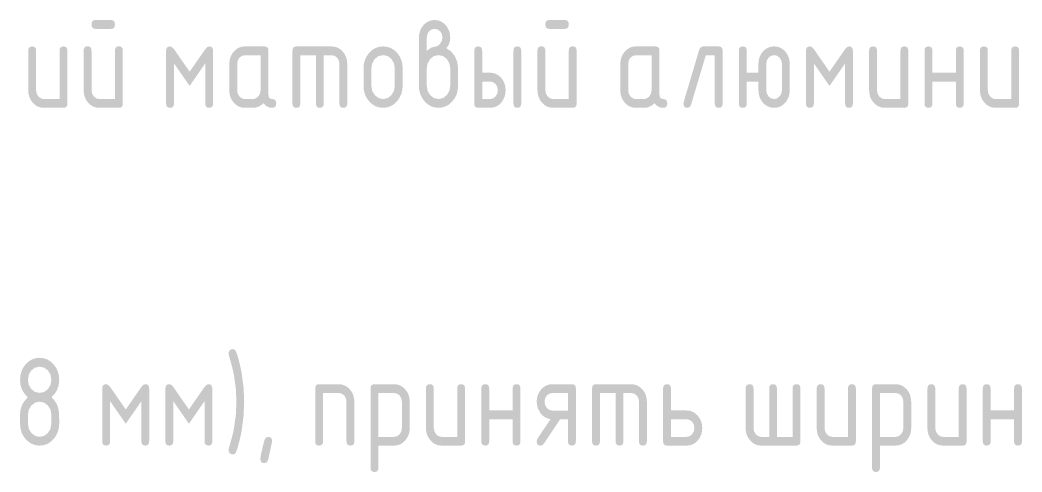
# Model space of a CAD drawing. Header units: millimetres. Extents: x 0 to 1189, y 0 to 841.
# Drawn here: x 1088.63 to 1123.16, y 104.36 to 119.95 of the extents above; entities that cross this region are included whole.
import ezdxf

# ---------------------------------------------------------------- set-up
doc = ezdxf.new("R2010")
doc.units = ezdxf.units.MM

msp = doc.modelspace()

# ---------------------------------------------------------------- hatches: boundary and pattern name
h = msp.add_hatch(color=7)
h.paths.add_polyline_path([(1092.175043, 118.887966), (1092.175043, 117.067853), (1092.16656, 117.001665), (1092.141075, 116.955474), (1092.098536, 116.928405), (1092.038893, 116.919577), (1091.364757, 116.919577), (1091.255788, 116.930041), (1091.155708, 116.961951), (1091.06493, 117.016082), (1090.983867, 117.093209), (1090.914414, 117.186847), (1090.864805, 117.289993), (1090.835039, 117.402648), (1090.825117, 117.524811), (1090.825117, 118.887966), (1090.833601, 118.954844), (1090.859086, 119.00255), (1090.901624, 119.031136), (1090.961267, 119.040653), (1091.020592, 119.031136), (1091.062966, 119.00255), (1091.088391, 118.954844), (1091.096866, 118.887966), (1091.096866, 117.524811), (1091.11671, 117.409676), (1091.176241, 117.313144), (1091.263264, 117.242795), (1091.364757, 117.219989), (1091.903845, 117.219989), (1091.903845, 118.887966), (1091.912312, 118.954844), (1091.937676, 119.00255), (1091.979887, 119.031136), (1092.038893, 119.040653), (1092.098536, 119.031136), (1092.141075, 119.00255), (1092.16656, 118.954844)])
h.paths.add_polyline_path([(1091.767695, 119.641478), (1091.228607, 119.641478), (1091.171513, 119.650995), (1091.130284, 119.67958), (1091.105281, 119.727286), (1091.096866, 119.794164), (1091.105281, 119.860723), (1091.130284, 119.908266), (1091.171513, 119.936791), (1091.228607, 119.9463), (1091.767695, 119.9463), (1091.827338, 119.936791), (1091.869877, 119.908266), (1091.895362, 119.860723), (1091.903845, 119.794164), (1091.895362, 119.727286), (1091.869877, 119.67958), (1091.827338, 119.650995)])
h = msp.add_hatch(color=7)
h.paths.add_polyline_path([(1102.649585, 118.887966), (1102.813158, 118.998692), (1102.962675, 119.036243), (1103.043979, 119.063735), (1103.117015, 119.142077), (1103.171241, 119.241571), (1103.188673, 119.341065), (1103.16883, 119.458612), (1103.109298, 119.557142), (1103.021862, 119.621427), (1102.917475, 119.641478), (1102.812607, 119.619773), (1102.725101, 119.557142), (1102.668946, 119.458612), (1102.649585, 119.341065)])
h.paths.add_polyline_path([(1103.320414, 118.976712), (1103.487708, 118.862679), (1103.618621, 118.697797), (1103.700063, 118.498119), (1103.727762, 118.282732), (1103.727762, 117.673088), (1103.715032, 117.522511), (1103.677188, 117.382528), (1103.614746, 117.254431), (1103.528222, 117.139511), (1103.425765, 117.042825), (1103.311732, 116.974147), (1103.187158, 116.933167), (1103.053074, 116.919577), (1102.917234, 116.933167), (1102.79235, 116.974147), (1102.678214, 117.042825), (1102.57462, 117.139511), (1102.488062, 117.256292), (1102.426618, 117.384182), (1102.38998, 117.523131), (1102.377836, 117.673088), (1102.377836, 119.341065), (1102.387758, 119.463228), (1102.417523, 119.575883), (1102.467133, 119.679029), (1102.536586, 119.772667), (1102.619277, 119.848166), (1102.709874, 119.902478), (1102.80905, 119.935293), (1102.917475, 119.9463), (1103.026185, 119.935232), (1103.126524, 119.901996), (1103.218387, 119.846538), (1103.301672, 119.768808), (1103.368895, 119.677401), (1103.417359, 119.575401), (1103.446702, 119.463168), (1103.456564, 119.341065), (1103.44808, 119.232278), (1103.422595, 119.135117), (1103.380057, 119.049843)])
h.paths.add_polyline_path([(1103.456564, 117.677498), (1103.456564, 118.282732), (1103.427694, 118.456296), (1103.339706, 118.604642), (1103.208999, 118.703516), (1103.053074, 118.735831), (1102.897149, 118.703516), (1102.766442, 118.604642), (1102.678248, 118.456296), (1102.649585, 118.282732), (1102.649585, 117.677498), (1102.678248, 117.500626), (1102.766442, 117.355588), (1102.897149, 117.254509), (1103.053074, 117.219989), (1103.208999, 117.254509), (1103.339706, 117.355588), (1103.427694, 117.502073)])
h = msp.add_hatch(color=7)
h.paths.add_polyline_path([(1107.813415, 118.887966), (1107.813415, 117.067853), (1107.804931, 117.001665), (1107.779446, 116.955474), (1107.736908, 116.928405), (1107.677265, 116.919577), (1107.003128, 116.919577), (1106.89416, 116.930041), (1106.79408, 116.961951), (1106.703302, 117.016082), (1106.622239, 117.093209), (1106.552786, 117.186847), (1106.503176, 117.289993), (1106.473411, 117.402648), (1106.463489, 117.524811), (1106.463489, 118.887966), (1106.471972, 118.954844), (1106.497457, 119.00255), (1106.539996, 119.031136), (1106.599639, 119.040653), (1106.658963, 119.031136), (1106.701338, 119.00255), (1106.726763, 118.954844), (1106.735238, 118.887966), (1106.735238, 117.524811), (1106.755082, 117.409676), (1106.814613, 117.313144), (1106.901636, 117.242795), (1107.003128, 117.219989), (1107.542217, 117.219989), (1107.542217, 118.887966), (1107.550683, 118.954844), (1107.576048, 119.00255), (1107.618259, 119.031136), (1107.677265, 119.040653), (1107.736908, 119.031136), (1107.779446, 119.00255), (1107.804931, 118.954844)])
h.paths.add_polyline_path([(1107.406067, 119.641478), (1106.866978, 119.641478), (1106.809884, 119.650995), (1106.768655, 119.67958), (1106.743652, 119.727286), (1106.735238, 119.794164), (1106.743652, 119.860723), (1106.768655, 119.908266), (1106.809884, 119.936791), (1106.866978, 119.9463), (1107.406067, 119.9463), (1107.46571, 119.936791), (1107.508248, 119.908266), (1107.533733, 119.860723), (1107.542217, 119.794164), (1107.533733, 119.727286), (1107.508248, 119.67958), (1107.46571, 119.650995)])
h = msp.add_hatch(color=7)
h.dxf.hatch_style = 2
h.paths.add_polyline_path([(1090.266106, 118.887966), (1090.266106, 117.067853), (1090.257622, 117.001665), (1090.232137, 116.955474), (1090.189599, 116.928405), (1090.129955, 116.919577), (1089.455819, 116.919577), (1089.346851, 116.930041), (1089.246771, 116.961951), (1089.155993, 117.016082), (1089.074929, 117.093209), (1089.005476, 117.186227), (1088.955867, 117.28834), (1088.926101, 117.400787), (1088.916179, 117.524811), (1088.916179, 118.887966), (1088.924663, 118.952295), (1088.950148, 118.998692), (1088.992686, 119.026795), (1089.05233, 119.036243), (1089.111654, 119.026795), (1089.154029, 118.998692), (1089.179454, 118.952295), (1089.187929, 118.887966), (1089.187929, 117.524811), (1089.207772, 117.409194), (1089.267304, 117.309286), (1089.354327, 117.242313), (1089.455819, 117.219989), (1089.994908, 117.219989), (1089.994908, 118.887966), (1090.003374, 118.952295), (1090.028739, 118.998692), (1090.07095, 119.026795), (1090.129955, 119.036243), (1090.189599, 119.026795), (1090.232137, 118.998692), (1090.257622, 118.952295)])
h = msp.add_hatch(color=7)
h.dxf.hatch_style = 2
h.paths.add_polyline_path([(1094.47804, 117.673088), (1093.938952, 118.451955), (1093.938952, 117.067853), (1093.930477, 117.001665), (1093.905052, 116.955474), (1093.862678, 116.928405), (1093.803353, 116.919577), (1093.74371, 116.928405), (1093.701171, 116.955474), (1093.675686, 117.001665), (1093.667203, 117.067853), (1093.667203, 118.887966), (1093.675686, 118.952295), (1093.701171, 118.998692), (1093.74371, 119.026795), (1093.803353, 119.036243), (1093.871152, 119.013437), (1093.938952, 118.943088), (1094.47804, 118.164221), (1095.017129, 118.943088), (1095.084928, 119.013437), (1095.152728, 119.036243), (1095.210054, 119.026795), (1095.251258, 118.998692), (1095.276131, 118.952295), (1095.284468, 118.887966), (1095.284468, 117.067853), (1095.276131, 117.001665), (1095.251258, 116.955474), (1095.210054, 116.928405), (1095.152728, 116.919577), (1095.093403, 116.928405), (1095.051029, 116.955474), (1095.025604, 117.001665), (1095.017129, 117.067853), (1095.017129, 118.451955)])
h = msp.add_hatch(color=7)
h.paths.add_polyline_path([(1096.922646, 118.731421), (1096.383558, 118.731421), (1096.278689, 118.709648), (1096.191184, 118.646534), (1096.135029, 118.54828), (1096.115667, 118.431009), (1096.115667, 117.524811), (1096.135511, 117.409194), (1096.195042, 117.309286), (1096.282065, 117.242313), (1096.383558, 117.219989), (1096.654756, 117.219989), (1096.75742, 117.242313), (1096.84272, 117.309286), (1096.902734, 117.40754), (1096.922646, 117.524811)])
h.paths.add_polyline_path([(1097.461184, 117.067853), (1097.452847, 117.001665), (1097.427973, 116.955474), (1097.38677, 116.928405), (1097.329443, 116.919577), (1097.238338, 116.929154), (1097.156637, 116.958162), (1097.084032, 117.007013), (1097.020212, 117.076122), (1096.940475, 117.007013), (1096.853193, 116.958162), (1096.758057, 116.929154), (1096.654756, 116.919577), (1096.383558, 116.919577), (1096.27459, 116.930041), (1096.17451, 116.961951), (1096.083731, 117.016082), (1096.002668, 117.093209), (1095.933215, 117.186227), (1095.883606, 117.28834), (1095.85384, 117.400787), (1095.843918, 117.524811), (1095.843918, 118.431009), (1095.85384, 118.553172), (1095.883606, 118.665827), (1095.933215, 118.768973), (1096.002668, 118.86261), (1096.083731, 118.937877), (1096.17451, 118.992215), (1096.27459, 119.025159), (1096.383558, 119.036243), (1097.057694, 119.036243), (1097.117337, 119.026795), (1097.159876, 118.998692), (1097.185361, 118.952295), (1097.193844, 118.887966), (1097.193844, 117.372675), (1097.202319, 117.305798), (1097.227744, 117.258092), (1097.270119, 117.229506), (1097.329443, 117.219989), (1097.38677, 117.21048), (1097.427973, 117.181955), (1097.452847, 117.134413)])
h = msp.add_hatch(color=7)
h.dxf.hatch_style = 2
h.paths.add_polyline_path([(1098.156784, 119.036243), (1099.37056, 119.036243), (1099.478899, 119.025159), (1099.577886, 118.992215), (1099.668293, 118.937877), (1099.750898, 118.86261), (1099.820351, 118.768973), (1099.869961, 118.665827), (1099.899726, 118.553172), (1099.909648, 118.431009), (1099.909648, 117.067853), (1099.901165, 117.001665), (1099.87568, 116.955474), (1099.833141, 116.928405), (1099.773498, 116.919577), (1099.714174, 116.928405), (1099.671799, 116.955474), (1099.646374, 117.001665), (1099.637899, 117.067853), (1099.637899, 118.431009), (1099.618538, 118.54828), (1099.562383, 118.646534), (1099.474946, 118.711302), (1099.37056, 118.731421), (1099.099362, 118.731421), (1099.099362, 117.067853), (1099.090878, 117.001665), (1099.065393, 116.955474), (1099.022855, 116.928405), (1098.963212, 116.919577), (1098.906118, 116.928405), (1098.864889, 116.955474), (1098.839886, 117.001665), (1098.831471, 117.067853), (1098.831471, 118.731421), (1098.292383, 118.731421), (1098.292383, 117.067853), (1098.283908, 117.001665), (1098.258483, 116.955474), (1098.216108, 116.928405), (1098.156784, 116.919577), (1098.09714, 116.928405), (1098.054602, 116.955474), (1098.029117, 117.001665), (1098.020633, 117.067853), (1098.020633, 118.887966), (1098.029117, 118.952295), (1098.054602, 118.998692), (1098.09714, 119.026795)])
h = msp.add_hatch(color=7)
h.paths.add_polyline_path([(1100.468898, 117.673088), (1100.468898, 118.278322), (1100.481042, 118.430828), (1100.517681, 118.571086), (1100.579124, 118.699459), (1100.665682, 118.816308), (1100.769276, 118.912995), (1100.883412, 118.981673), (1101.008297, 119.022652), (1101.144137, 119.036243), (1101.279899, 119.022713), (1101.404655, 118.982155), (1101.518765, 118.914623), (1101.622592, 118.820167), (1101.709064, 118.703568), (1101.770317, 118.574876), (1101.806766, 118.433369), (1101.818824, 118.278322), (1101.818824, 117.673088), (1101.806095, 117.523131), (1101.76825, 117.384182), (1101.705808, 117.256292), (1101.619284, 117.139511), (1101.516827, 117.042825), (1101.402795, 116.974147), (1101.27822, 116.933167), (1101.144137, 116.919577), (1101.008297, 116.933167), (1100.883412, 116.974147), (1100.769276, 117.042825), (1100.665682, 117.139511), (1100.579124, 117.256292), (1100.517681, 117.384182), (1100.481042, 117.523131)])
h.paths.add_polyline_path([(1101.547626, 117.677498), (1101.547626, 118.282732), (1101.518756, 118.456296), (1101.430769, 118.604642), (1101.300062, 118.703516), (1101.144137, 118.735831), (1100.988212, 118.703516), (1100.857505, 118.604642), (1100.76931, 118.456296), (1100.740647, 118.282732), (1100.740647, 117.677498), (1100.76931, 117.500626), (1100.857505, 117.355588), (1100.988212, 117.254509), (1101.144137, 117.219989), (1101.300062, 117.254509), (1101.430769, 117.355588), (1101.518756, 117.502073)])
h = msp.add_hatch(color=7)
h.paths.add_polyline_path([(1105.365502, 117.524811), (1105.35564, 117.402648), (1105.326296, 117.289993), (1105.277833, 117.186847), (1105.21061, 117.093209), (1105.127325, 117.016082), (1105.035461, 116.961951), (1104.935123, 116.930041), (1104.826413, 116.919577), (1104.422923, 116.919577), (1104.36328, 116.928405), (1104.320742, 116.955474), (1104.295257, 117.001665), (1104.286773, 117.067853), (1104.286773, 118.887966), (1104.295257, 118.952295), (1104.320742, 118.998692), (1104.36328, 119.026795), (1104.422923, 119.036243), (1104.482248, 119.026795), (1104.524623, 118.998692), (1104.550048, 118.952295), (1104.558522, 118.887966), (1104.558522, 118.130045), (1104.826413, 118.130045), (1104.935123, 118.119047), (1105.035461, 118.086293), (1105.127325, 118.032144), (1105.21061, 117.956964), (1105.277833, 117.86324), (1105.326296, 117.759904), (1105.35564, 117.64706)])
h.paths.add_polyline_path([(1105.097611, 117.524811), (1105.077767, 117.642358), (1105.018236, 117.740887), (1104.930799, 117.804001), (1104.826413, 117.825774), (1104.558522, 117.825774), (1104.558522, 117.219989), (1104.826413, 117.219989), (1104.930799, 117.242313), (1105.018236, 117.309286), (1105.077767, 117.40754)])
h.paths.add_polyline_path([(1105.6367, 118.887966), (1105.645174, 118.952295), (1105.670599, 118.998692), (1105.712974, 119.026795), (1105.772298, 119.036243), (1105.829625, 119.026795), (1105.870828, 118.998692), (1105.895702, 118.952295), (1105.904039, 118.887966), (1105.904039, 117.067853), (1105.895702, 117.001665), (1105.870828, 116.955474), (1105.829625, 116.928405), (1105.772298, 116.919577), (1105.712974, 116.928405), (1105.670599, 116.955474), (1105.645174, 117.001665), (1105.6367, 117.067853)])
h = msp.add_hatch(color=7)
h.paths.add_polyline_path([(1110.396034, 118.731421), (1109.856945, 118.731421), (1109.752077, 118.709648), (1109.664571, 118.646534), (1109.608416, 118.54828), (1109.589055, 118.431009), (1109.589055, 117.524811), (1109.608898, 117.409194), (1109.66843, 117.309286), (1109.755453, 117.242313), (1109.856945, 117.219989), (1110.128143, 117.219989), (1110.230807, 117.242313), (1110.316108, 117.309286), (1110.376121, 117.40754), (1110.396034, 117.524811)])
h.paths.add_polyline_path([(1110.934571, 117.067853), (1110.926234, 117.001665), (1110.90136, 116.955474), (1110.860157, 116.928405), (1110.802831, 116.919577), (1110.711725, 116.929154), (1110.630025, 116.958162), (1110.557419, 117.007013), (1110.493599, 117.076122), (1110.413862, 117.007013), (1110.326581, 116.958162), (1110.231444, 116.929154), (1110.128143, 116.919577), (1109.856945, 116.919577), (1109.747977, 116.930041), (1109.647897, 116.961951), (1109.557119, 117.016082), (1109.476055, 117.093209), (1109.406602, 117.186227), (1109.356993, 117.28834), (1109.327227, 117.400787), (1109.317305, 117.524811), (1109.317305, 118.431009), (1109.327227, 118.553172), (1109.356993, 118.665827), (1109.406602, 118.768973), (1109.476055, 118.86261), (1109.557119, 118.937877), (1109.647897, 118.992215), (1109.747977, 119.025159), (1109.856945, 119.036243), (1110.531081, 119.036243), (1110.590725, 119.026795), (1110.633263, 118.998692), (1110.658748, 118.952295), (1110.667232, 118.887966), (1110.667232, 117.372675), (1110.675707, 117.305798), (1110.701131, 117.258092), (1110.743506, 117.229506), (1110.802831, 117.219989), (1110.860157, 117.21048), (1110.90136, 117.181955), (1110.926234, 117.134413)])
h = msp.add_hatch(color=7)
h.dxf.hatch_style = 2
h.paths.add_polyline_path([(1112.16926, 119.036243), (1112.707797, 119.036243), (1112.76744, 119.026795), (1112.809978, 118.998692), (1112.835463, 118.952295), (1112.843947, 118.887966), (1112.843947, 117.067853), (1112.835463, 117.001665), (1112.809978, 116.955474), (1112.76744, 116.928405), (1112.707797, 116.919577), (1112.648791, 116.928405), (1112.60658, 116.955474), (1112.581215, 117.001665), (1112.572749, 117.067853), (1112.572749, 118.731421), (1112.263517, 118.731421), (1111.754194, 117.021), (1111.709133, 116.944864), (1111.630171, 116.919577), (1111.570528, 116.929085), (1111.527989, 116.95761), (1111.502504, 117.005153), (1111.494021, 117.071712), (1111.502289, 117.118565), (1112.033661, 118.913322), (1112.086991, 119.006615)])
h = msp.add_hatch(color=7)
h.paths.add_polyline_path([(1114.078197, 117.825774), (1113.674708, 117.825774), (1113.674708, 117.067853), (1113.666233, 117.001665), (1113.640808, 116.955474), (1113.598433, 116.928405), (1113.539109, 116.919577), (1113.479465, 116.928405), (1113.436927, 116.955474), (1113.411442, 117.001665), (1113.402958, 117.067853), (1113.402958, 118.887966), (1113.411442, 118.952295), (1113.436927, 118.998692), (1113.479465, 119.026795), (1113.539109, 119.036243), (1113.598433, 119.026795), (1113.640808, 118.998692), (1113.666233, 118.952295), (1113.674708, 118.887966), (1113.674708, 118.130045), (1114.078197, 118.130045), (1114.078197, 118.434867), (1114.08805, 118.55666), (1114.117333, 118.667963), (1114.165634, 118.769653), (1114.232537, 118.86261), (1114.316055, 118.937877), (1114.407893, 118.992215), (1114.508102, 119.025159), (1114.616734, 119.036243), (1114.725772, 119.025159), (1114.826334, 118.992215), (1114.918421, 118.937877), (1115.002034, 118.86261), (1115.068852, 118.768973), (1115.116962, 118.665827), (1115.146056, 118.553172), (1115.155823, 118.431009), (1115.155823, 117.524811), (1115.146056, 117.400787), (1115.116962, 117.28834), (1115.068852, 117.186227), (1115.002034, 117.093209), (1114.918421, 117.016082), (1114.826334, 116.961951), (1114.725772, 116.930041), (1114.616734, 116.919577), (1114.508102, 116.930041), (1114.407893, 116.961951), (1114.316055, 117.016082), (1114.232537, 117.093209), (1114.165634, 117.186847), (1114.117333, 117.289993), (1114.08805, 117.402648), (1114.078197, 117.524811)])
h.paths.add_polyline_path([(1114.616734, 117.219989), (1114.716987, 117.242795), (1114.80525, 117.313144), (1114.866917, 117.411123), (1114.888484, 117.524811), (1114.888484, 118.431009), (1114.868709, 118.54828), (1114.80966, 118.646534), (1114.721672, 118.713507), (1114.616734, 118.735831), (1114.512555, 118.713507), (1114.424912, 118.646534), (1114.36538, 118.54828), (1114.345537, 118.431009), (1114.345537, 117.524811), (1114.36731, 117.411123), (1114.42877, 117.313144), (1114.516965, 117.242795)])
h = msp.add_hatch(color=7)
h.dxf.hatch_style = 2
h.paths.add_polyline_path([(1116.526286, 117.673088), (1115.987198, 118.451955), (1115.987198, 117.067853), (1115.978723, 117.001665), (1115.953298, 116.955474), (1115.910923, 116.928405), (1115.851599, 116.919577), (1115.791955, 116.928405), (1115.749417, 116.955474), (1115.723932, 117.001665), (1115.715448, 117.067853), (1115.715448, 118.887966), (1115.723932, 118.952295), (1115.749417, 118.998692), (1115.791955, 119.026795), (1115.851599, 119.036243), (1115.919398, 119.013437), (1115.987198, 118.943088), (1116.526286, 118.164221), (1117.065375, 118.943088), (1117.133174, 119.013437), (1117.200974, 119.036243), (1117.2583, 119.026795), (1117.299503, 118.998692), (1117.324377, 118.952295), (1117.332714, 118.887966), (1117.332714, 117.067853), (1117.324377, 117.001665), (1117.299503, 116.955474), (1117.2583, 116.928405), (1117.200974, 116.919577), (1117.141649, 116.928405), (1117.099274, 116.955474), (1117.07385, 117.001665), (1117.065375, 117.067853), (1117.065375, 118.451955)])
h = msp.add_hatch(color=7)
h.dxf.hatch_style = 2
h.paths.add_polyline_path([(1119.24209, 118.887966), (1119.24209, 117.067853), (1119.233606, 117.001665), (1119.208121, 116.955474), (1119.165583, 116.928405), (1119.10594, 116.919577), (1118.431803, 116.919577), (1118.322835, 116.930041), (1118.222755, 116.961951), (1118.131977, 117.016082), (1118.050914, 117.093209), (1117.981461, 117.186227), (1117.931851, 117.28834), (1117.902086, 117.400787), (1117.892164, 117.524811), (1117.892164, 118.887966), (1117.900647, 118.952295), (1117.926132, 118.998692), (1117.968671, 119.026795), (1118.028314, 119.036243), (1118.087638, 119.026795), (1118.130013, 118.998692), (1118.155438, 118.952295), (1118.163913, 118.887966), (1118.163913, 117.524811), (1118.183757, 117.409194), (1118.243288, 117.309286), (1118.330311, 117.242313), (1118.431803, 117.219989), (1118.970892, 117.219989), (1118.970892, 118.887966), (1118.979358, 118.952295), (1119.004723, 118.998692), (1119.046934, 119.026795), (1119.10594, 119.036243), (1119.165583, 119.026795), (1119.208121, 118.998692), (1119.233606, 118.952295)])
h = msp.add_hatch(color=7)
h.dxf.hatch_style = 2
h.paths.add_polyline_path([(1120.072851, 117.825774), (1120.072851, 117.067853), (1120.064376, 117.001665), (1120.038951, 116.955474), (1119.996576, 116.928405), (1119.937252, 116.919577), (1119.877608, 116.928405), (1119.83507, 116.955474), (1119.809585, 117.001665), (1119.801101, 117.067853), (1119.801101, 118.887966), (1119.809585, 118.952295), (1119.83507, 118.998692), (1119.877608, 119.026795), (1119.937252, 119.036243), (1119.996576, 119.026795), (1120.038951, 118.998692), (1120.064376, 118.952295), (1120.072851, 118.887966), (1120.072851, 118.130045), (1120.87983, 118.130045), (1120.87983, 118.887966), (1120.888296, 118.952295), (1120.913661, 118.998692), (1120.955872, 119.026795), (1121.014877, 119.036243), (1121.074521, 119.026795), (1121.117059, 118.998692), (1121.142544, 118.952295), (1121.151028, 118.887966), (1121.151028, 117.067853), (1121.142544, 117.001665), (1121.117059, 116.955474), (1121.074521, 116.928405), (1121.014877, 116.919577), (1120.955872, 116.928405), (1120.913661, 116.955474), (1120.888296, 117.001665), (1120.87983, 117.067853), (1120.87983, 117.825774)])
h = msp.add_hatch(color=7)
h.dxf.hatch_style = 2
h.paths.add_polyline_path([(1123.059965, 118.887966), (1123.059965, 117.067853), (1123.051482, 117.001665), (1123.025997, 116.955474), (1122.983458, 116.928405), (1122.923815, 116.919577), (1122.249679, 116.919577), (1122.14071, 116.930041), (1122.04063, 116.961951), (1121.949852, 117.016082), (1121.868789, 117.093209), (1121.799336, 117.186227), (1121.749727, 117.28834), (1121.719961, 117.400787), (1121.710039, 117.524811), (1121.710039, 118.887966), (1121.718523, 118.952295), (1121.744008, 118.998692), (1121.786546, 119.026795), (1121.846189, 119.036243), (1121.905514, 119.026795), (1121.947888, 118.998692), (1121.973313, 118.952295), (1121.981788, 118.887966), (1121.981788, 117.524811), (1122.001632, 117.409194), (1122.061163, 117.309286), (1122.148186, 117.242313), (1122.249679, 117.219989), (1122.788767, 117.219989), (1122.788767, 118.887966), (1122.797234, 118.952295), (1122.822598, 118.998692), (1122.864809, 119.026795), (1122.923815, 119.036243), (1122.983458, 119.026795), (1123.025997, 118.998692), (1123.051482, 118.952295)])
h = msp.add_hatch(color=7)
h.dxf.hatch_style = 2
h.paths.add_polyline_path([(1096.089734, 106.782261), (1096.069408, 107.238943), (1096.0065, 107.692318), (1095.978414, 107.831207), (1095.938908, 107.99397), (1095.888136, 108.180505), (1095.826253, 108.390708), (1095.817985, 108.445829), (1095.829009, 108.505705), (1095.859877, 108.556072), (1095.904319, 108.587974), (1095.954135, 108.597965), (1096.028067, 108.581153), (1096.070993, 108.526307), (1096.125348, 108.378727), (1096.176344, 108.203501), (1096.224549, 108.0013), (1096.270533, 107.772795), (1096.335369, 107.280629), (1096.357625, 106.782261), (1096.335369, 106.283687), (1096.270533, 105.791728), (1096.224549, 105.563077), (1096.176344, 105.360264), (1096.125348, 105.183703), (1096.070993, 105.033807), (1096.028067, 104.982337), (1095.954135, 104.966007), (1095.905559, 104.976067), (1095.859877, 105.008451), (1095.829009, 105.059714), (1095.817985, 105.114284), (1095.826253, 105.169406), (1095.888136, 105.38208), (1095.938908, 105.569795), (1095.978414, 105.733015), (1096.0065, 105.872205), (1096.069408, 106.32558)])
h = msp.add_hatch(color=7)
h.paths.add_polyline_path([(1089.309048, 105.571242), (1089.464973, 105.605761), (1089.59568, 105.70684), (1089.683668, 105.851879), (1089.712538, 106.02875), (1089.712538, 106.329163), (1089.683668, 106.504173), (1089.59568, 106.651072), (1089.464973, 106.751876), (1089.309048, 106.78612), (1089.153123, 106.751876), (1089.022416, 106.651072), (1088.934222, 106.505827), (1088.905559, 106.329163), (1088.905559, 106.02875), (1088.934222, 105.851879), (1089.022416, 105.70684), (1089.153123, 105.605761)])
h.paths.add_polyline_path([(1089.309048, 105.270829), (1089.173208, 105.28442), (1089.048323, 105.325399), (1088.934187, 105.394077), (1088.830593, 105.490764), (1088.744035, 105.607544), (1088.682592, 105.735435), (1088.645953, 105.874384), (1088.63381, 106.02434), (1088.63381, 106.329163), (1088.650846, 106.507679), (1088.701885, 106.668367), (1088.786823, 106.810761), (1088.905559, 106.934397), (1088.786823, 107.058265), (1088.701885, 107.200634), (1088.650846, 107.361193), (1088.63381, 107.539631), (1088.645953, 107.692137), (1088.682592, 107.832395), (1088.744035, 107.960768), (1088.830593, 108.077617), (1088.934187, 108.174537), (1089.048323, 108.243189), (1089.173208, 108.284039), (1089.309048, 108.297552), (1089.443131, 108.284039), (1089.567706, 108.243189), (1089.681739, 108.174537), (1089.784196, 108.077617), (1089.870719, 107.960768), (1089.933162, 107.832395), (1089.971006, 107.692137), (1089.983736, 107.539631), (1089.966708, 107.361193), (1089.91573, 107.200634), (1089.830954, 107.058265), (1089.712538, 106.934397), (1089.801628, 106.847279), (1089.871701, 106.750498), (1089.923378, 106.644105), (1089.957277, 106.528151), (1089.969318, 106.451214), (1089.977535, 106.341358), (1089.982237, 106.198947), (1089.983736, 106.02434), (1089.971006, 105.874384), (1089.933162, 105.735435), (1089.870719, 105.607544), (1089.784196, 105.490764), (1089.681739, 105.394077), (1089.567706, 105.325399), (1089.443131, 105.28442)])
h.paths.add_polyline_path([(1089.309048, 107.087084), (1089.464973, 107.119399), (1089.59568, 107.218273), (1089.683668, 107.364689), (1089.712538, 107.539631), (1089.683668, 107.715056), (1089.59568, 107.861541), (1089.464973, 107.960415), (1089.309048, 107.99273), (1089.153123, 107.960415), (1089.022416, 107.861541), (1088.934222, 107.715056), (1088.905559, 107.539631), (1088.934222, 107.364689), (1089.022416, 107.218273), (1089.153123, 107.119399)])
h = msp.add_hatch(color=7)
h.dxf.hatch_style = 2
h.paths.add_polyline_path([(1092.27709, 106.02434), (1091.738002, 106.803208), (1091.738002, 105.419106), (1091.729527, 105.352917), (1091.704102, 105.306727), (1091.661727, 105.279657), (1091.602403, 105.270829), (1091.54276, 105.279657), (1091.500221, 105.306727), (1091.474736, 105.352917), (1091.466253, 105.419106), (1091.466253, 107.239219), (1091.474736, 107.303547), (1091.500221, 107.349944), (1091.54276, 107.378048), (1091.602403, 107.387496), (1091.670202, 107.364689), (1091.738002, 107.29434), (1092.27709, 106.515473), (1092.816179, 107.29434), (1092.883978, 107.364689), (1092.951778, 107.387496), (1093.009104, 107.378048), (1093.050308, 107.349944), (1093.075181, 107.303547), (1093.083518, 107.239219), (1093.083518, 105.419106), (1093.075181, 105.352917), (1093.050308, 105.306727), (1093.009104, 105.279657), (1092.951778, 105.270829), (1092.892453, 105.279657), (1092.850079, 105.306727), (1092.824654, 105.352917), (1092.816179, 105.419106), (1092.816179, 106.803208)])
h = msp.add_hatch(color=7)
h.dxf.hatch_style = 2
h.paths.add_polyline_path([(1094.452956, 106.02434), (1093.913868, 106.803208), (1093.913868, 105.419106), (1093.905393, 105.352917), (1093.879968, 105.306727), (1093.837594, 105.279657), (1093.778269, 105.270829), (1093.718626, 105.279657), (1093.676087, 105.306727), (1093.650602, 105.352917), (1093.642119, 105.419106), (1093.642119, 107.239219), (1093.650602, 107.303547), (1093.676087, 107.349944), (1093.718626, 107.378048), (1093.778269, 107.387496), (1093.846068, 107.364689), (1093.913868, 107.29434), (1094.452956, 106.515473), (1094.992045, 107.29434), (1095.059845, 107.364689), (1095.127644, 107.387496), (1095.18497, 107.378048), (1095.226174, 107.349944), (1095.251047, 107.303547), (1095.259384, 107.239219), (1095.259384, 105.419106), (1095.251047, 105.352917), (1095.226174, 105.306727), (1095.18497, 105.279657), (1095.127644, 105.270829), (1095.068319, 105.279657), (1095.025945, 105.306727), (1095.00052, 105.352917), (1094.992045, 105.419106), (1094.992045, 106.803208)])
h = msp.add_hatch(color=7)
h.dxf.hatch_style = 2
h.paths.add_polyline_path([(1098.804046, 105.419106), (1098.804046, 107.239219), (1098.81253, 107.303547), (1098.838015, 107.349944), (1098.880553, 107.378048), (1098.940197, 107.387496), (1099.614884, 107.387496), (1099.721605, 107.376411), (1099.820832, 107.343468), (1099.912308, 107.28913), (1099.995774, 107.213863), (1100.064908, 107.120225), (1100.114354, 107.017079), (1100.144059, 106.904425), (1100.153973, 106.782261), (1100.153973, 105.419106), (1100.145489, 105.352917), (1100.120004, 105.306727), (1100.077466, 105.279657), (1100.017822, 105.270829), (1099.958817, 105.279657), (1099.916606, 105.306727), (1099.891241, 105.352917), (1099.882775, 105.419106), (1099.882775, 106.782261), (1099.863413, 106.899533), (1099.807258, 106.997787), (1099.719546, 107.062554), (1099.614884, 107.082674), (1099.075796, 107.082674), (1099.075796, 105.419106), (1099.067321, 105.352917), (1099.041896, 105.306727), (1098.999521, 105.279657), (1098.940197, 105.270829), (1098.880553, 105.279657), (1098.838015, 105.306727), (1098.81253, 105.352917)])
h = msp.add_hatch(color=7)
h.paths.add_polyline_path([(1100.712135, 107.239219), (1100.720618, 107.303547), (1100.746103, 107.349944), (1100.788642, 107.378048), (1100.848285, 107.387496), (1101.522972, 107.387496), (1101.631863, 107.376411), (1101.731814, 107.343468), (1101.822567, 107.28913), (1101.903862, 107.213863), (1101.972997, 107.120225), (1102.022442, 107.017079), (1102.052148, 106.904425), (1102.062061, 106.782261), (1102.062061, 105.876064), (1102.052148, 105.7539), (1102.022442, 105.641246), (1101.972997, 105.5381), (1101.903862, 105.444462), (1101.822567, 105.367335), (1101.731814, 105.313204), (1101.631863, 105.281294), (1101.522972, 105.270829), (1100.983884, 105.270829), (1100.983884, 104.50905), (1100.975409, 104.444721), (1100.949984, 104.398324), (1100.907609, 104.370221), (1100.848285, 104.360773), (1100.788642, 104.370221), (1100.746103, 104.398324), (1100.720618, 104.444721), (1100.712135, 104.50905)])
h.paths.add_polyline_path([(1100.983884, 107.082674), (1100.983884, 105.571242), (1101.522972, 105.571242), (1101.625636, 105.593566), (1101.710937, 105.660538), (1101.77095, 105.758793), (1101.790863, 105.876064), (1101.790863, 106.782261), (1101.771502, 106.899533), (1101.715347, 106.997787), (1101.627634, 107.062554), (1101.522972, 107.082674)])
h = msp.add_hatch(color=7)
h.dxf.hatch_style = 2
h.paths.add_polyline_path([(1103.970149, 107.239219), (1103.970149, 105.419106), (1103.961666, 105.352917), (1103.936181, 105.306727), (1103.893642, 105.279657), (1103.833999, 105.270829), (1103.159863, 105.270829), (1103.050894, 105.281294), (1102.950814, 105.313204), (1102.860036, 105.367335), (1102.778973, 105.444462), (1102.70952, 105.53748), (1102.659911, 105.639592), (1102.630145, 105.75204), (1102.620223, 105.876064), (1102.620223, 107.239219), (1102.628707, 107.303547), (1102.654192, 107.349944), (1102.69673, 107.378048), (1102.756373, 107.387496), (1102.815698, 107.378048), (1102.858072, 107.349944), (1102.883497, 107.303547), (1102.891972, 107.239219), (1102.891972, 105.876064), (1102.911816, 105.760446), (1102.971347, 105.660538), (1103.05837, 105.593566), (1103.159863, 105.571242), (1103.698951, 105.571242), (1103.698951, 107.239219), (1103.707418, 107.303547), (1103.732782, 107.349944), (1103.774993, 107.378048), (1103.833999, 107.387496), (1103.893642, 107.378048), (1103.936181, 107.349944), (1103.961666, 107.303547)])
h = msp.add_hatch(color=7)
h.dxf.hatch_style = 2
h.paths.add_polyline_path([(1104.800061, 106.177027), (1104.800061, 105.419106), (1104.791586, 105.352917), (1104.766161, 105.306727), (1104.723786, 105.279657), (1104.664462, 105.270829), (1104.604818, 105.279657), (1104.56228, 105.306727), (1104.536795, 105.352917), (1104.528311, 105.419106), (1104.528311, 107.239219), (1104.536795, 107.303547), (1104.56228, 107.349944), (1104.604818, 107.378048), (1104.664462, 107.387496), (1104.723786, 107.378048), (1104.766161, 107.349944), (1104.791586, 107.303547), (1104.800061, 107.239219), (1104.800061, 106.481298), (1105.60704, 106.481298), (1105.60704, 107.239219), (1105.615506, 107.303547), (1105.640871, 107.349944), (1105.683082, 107.378048), (1105.742087, 107.387496), (1105.801731, 107.378048), (1105.844269, 107.349944), (1105.869754, 107.303547), (1105.878238, 107.239219), (1105.878238, 105.419106), (1105.869754, 105.352917), (1105.844269, 105.306727), (1105.801731, 105.279657), (1105.742087, 105.270829), (1105.683082, 105.279657), (1105.640871, 105.306727), (1105.615506, 105.352917), (1105.60704, 105.419106), (1105.60704, 106.177027)])
h = msp.add_hatch(color=7)
h.paths.add_polyline_path([(1106.915406, 106.180886), (1106.817341, 106.205001), (1106.727028, 106.245653), (1106.64519, 106.303669), (1106.57255, 106.379874), (1106.470368, 106.565358), (1106.4364, 106.782261), (1106.446322, 106.904425), (1106.476087, 107.017079), (1106.525697, 107.120225), (1106.59515, 107.213863), (1106.676213, 107.28913), (1106.766991, 107.343468), (1106.867071, 107.376411), (1106.97604, 107.387496), (1107.650176, 107.387496), (1107.709819, 107.378048), (1107.752357, 107.349944), (1107.777842, 107.303547), (1107.786326, 107.239219), (1107.786326, 105.419106), (1107.777842, 105.352917), (1107.752357, 105.306727), (1107.709819, 105.279657), (1107.650176, 105.270829), (1107.59117, 105.279657), (1107.548959, 105.306727), (1107.523594, 105.352917), (1107.515128, 105.419106), (1107.515128, 106.177027), (1107.243379, 106.177027), (1106.681691, 105.33036), (1106.632701, 105.284678), (1106.57255, 105.270829), (1106.512907, 105.279657), (1106.470368, 105.306727), (1106.444883, 105.352917), (1106.4364, 105.419106), (1106.462858, 105.512261)])
h.paths.add_polyline_path([(1106.708149, 106.782261), (1106.727993, 106.666162), (1106.787524, 106.566185), (1106.874547, 106.499695), (1106.97604, 106.477439), (1107.515128, 106.477439), (1107.515128, 107.082674), (1106.97604, 107.082674), (1106.871171, 107.060901), (1106.783665, 106.997787), (1106.72751, 106.899533)])
h = msp.add_hatch(color=7)
h.dxf.hatch_style = 2
h.paths.add_polyline_path([(1108.480638, 107.387496), (1109.694414, 107.387496), (1109.802754, 107.376411), (1109.90174, 107.343468), (1109.992148, 107.28913), (1110.074753, 107.213863), (1110.144206, 107.120225), (1110.193815, 107.017079), (1110.223581, 106.904425), (1110.233503, 106.782261), (1110.233503, 105.419106), (1110.225019, 105.352917), (1110.199534, 105.306727), (1110.156996, 105.279657), (1110.097353, 105.270829), (1110.038028, 105.279657), (1109.995653, 105.306727), (1109.970229, 105.352917), (1109.961754, 105.419106), (1109.961754, 106.782261), (1109.942392, 106.899533), (1109.886237, 106.997787), (1109.798801, 107.062554), (1109.694414, 107.082674), (1109.423216, 107.082674), (1109.423216, 105.419106), (1109.414733, 105.352917), (1109.389248, 105.306727), (1109.346709, 105.279657), (1109.287066, 105.270829), (1109.229972, 105.279657), (1109.188743, 105.306727), (1109.16374, 105.352917), (1109.155326, 105.419106), (1109.155326, 107.082674), (1108.616237, 107.082674), (1108.616237, 105.419106), (1108.607762, 105.352917), (1108.582338, 105.306727), (1108.539963, 105.279657), (1108.480638, 105.270829), (1108.420995, 105.279657), (1108.378457, 105.306727), (1108.352972, 105.352917), (1108.344488, 105.419106), (1108.344488, 107.239219), (1108.352972, 107.303547), (1108.378457, 107.349944), (1108.420995, 107.378048)])
h = msp.add_hatch(color=7)
h.paths.add_polyline_path([(1112.14183, 105.876064), (1112.131916, 105.7539), (1112.102211, 105.641246), (1112.052765, 105.5381), (1111.983631, 105.444462), (1111.902335, 105.367335), (1111.811583, 105.313204), (1111.711632, 105.281294), (1111.602741, 105.270829), (1110.928054, 105.270829), (1110.86841, 105.279657), (1110.825872, 105.306727), (1110.800387, 105.352917), (1110.791903, 105.419106), (1110.791903, 107.239219), (1110.800387, 107.303547), (1110.825872, 107.349944), (1110.86841, 107.378048), (1110.928054, 107.387496), (1110.987378, 107.378048), (1111.029753, 107.349944), (1111.055178, 107.303547), (1111.063653, 107.239219), (1111.063653, 106.481298), (1111.602741, 106.481298), (1111.711632, 106.470231), (1111.811583, 106.436994), (1111.902335, 106.381537), (1111.983631, 106.303807), (1112.052765, 106.212632), (1112.102211, 106.110606), (1112.131916, 105.998244)])
h.paths.add_polyline_path([(1111.870632, 105.876064), (1111.85127, 105.99361), (1111.795115, 106.09214), (1111.707403, 106.155254), (1111.602741, 106.177027), (1111.063653, 106.177027), (1111.063653, 105.571242), (1111.602741, 105.571242), (1111.705405, 105.593566), (1111.790705, 105.660538), (1111.850719, 105.758793)])
h = msp.add_hatch(color=7)
h.dxf.hatch_style = 2
h.paths.add_polyline_path([(1115.389414, 105.270829), (1114.164614, 105.270829), (1114.06071, 105.281294), (1113.964247, 105.313204), (1113.875639, 105.367335), (1113.795299, 105.444462), (1113.725846, 105.537281), (1113.676237, 105.638007), (1113.646471, 105.746692), (1113.636549, 105.863386), (1113.636549, 107.239219), (1113.645033, 107.303547), (1113.670518, 107.349944), (1113.713056, 107.378048), (1113.7727, 107.387496), (1113.832024, 107.378048), (1113.874399, 107.349944), (1113.899824, 107.303547), (1113.908299, 107.239219), (1113.908299, 105.876064), (1113.928142, 105.760446), (1113.987674, 105.660538), (1114.074697, 105.593566), (1114.176189, 105.571242), (1114.447387, 105.571242), (1114.447387, 107.239219), (1114.455802, 107.303547), (1114.480805, 107.349944), (1114.522034, 107.378048), (1114.579128, 107.387496), (1114.638771, 107.378048), (1114.681309, 107.349944), (1114.706794, 107.303547), (1114.715278, 107.239219), (1114.715278, 105.571242), (1115.253815, 105.571242), (1115.253815, 107.239219), (1115.26229, 107.303547), (1115.287715, 107.349944), (1115.33009, 107.378048), (1115.389414, 107.387496), (1115.449057, 107.378048), (1115.491596, 107.349944), (1115.517081, 107.303547), (1115.525564, 107.239219), (1115.525564, 105.419106), (1115.517081, 105.352917), (1115.491596, 105.306727), (1115.449057, 105.279657)])
h = msp.add_hatch(color=7)
h.dxf.hatch_style = 2
h.paths.add_polyline_path([(1117.433891, 107.239219), (1117.433891, 105.419106), (1117.425407, 105.352917), (1117.399922, 105.306727), (1117.357384, 105.279657), (1117.297741, 105.270829), (1116.623605, 105.270829), (1116.514636, 105.281294), (1116.414556, 105.313204), (1116.323778, 105.367335), (1116.242715, 105.444462), (1116.173262, 105.53748), (1116.123652, 105.639592), (1116.093887, 105.75204), (1116.083965, 105.876064), (1116.083965, 107.239219), (1116.092448, 107.303547), (1116.117933, 107.349944), (1116.160472, 107.378048), (1116.220115, 107.387496), (1116.279439, 107.378048), (1116.321814, 107.349944), (1116.347239, 107.303547), (1116.355714, 107.239219), (1116.355714, 105.876064), (1116.375558, 105.760446), (1116.435089, 105.660538), (1116.522112, 105.593566), (1116.623605, 105.571242), (1117.162693, 105.571242), (1117.162693, 107.239219), (1117.171159, 107.303547), (1117.196524, 107.349944), (1117.238735, 107.378048), (1117.297741, 107.387496), (1117.357384, 107.378048), (1117.399922, 107.349944), (1117.425407, 107.303547)])
h = msp.add_hatch(color=7)
h.paths.add_polyline_path([(1117.992053, 107.239219), (1118.000537, 107.303547), (1118.026022, 107.349944), (1118.06856, 107.378048), (1118.128203, 107.387496), (1118.802891, 107.387496), (1118.911782, 107.376411), (1119.011732, 107.343468), (1119.102485, 107.28913), (1119.183781, 107.213863), (1119.252915, 107.120225), (1119.302361, 107.017079), (1119.332066, 106.904425), (1119.341979, 106.782261), (1119.341979, 105.876064), (1119.332066, 105.7539), (1119.302361, 105.641246), (1119.252915, 105.5381), (1119.183781, 105.444462), (1119.102485, 105.367335), (1119.011732, 105.313204), (1118.911782, 105.281294), (1118.802891, 105.270829), (1118.263802, 105.270829), (1118.263802, 104.50905), (1118.255327, 104.444721), (1118.229902, 104.398324), (1118.187528, 104.370221), (1118.128203, 104.360773), (1118.06856, 104.370221), (1118.026022, 104.398324), (1118.000537, 104.444721), (1117.992053, 104.50905)])
h.paths.add_polyline_path([(1118.263802, 107.082674), (1118.263802, 105.571242), (1118.802891, 105.571242), (1118.905555, 105.593566), (1118.990855, 105.660538), (1119.050869, 105.758793), (1119.070781, 105.876064), (1119.070781, 106.782261), (1119.05142, 106.899533), (1118.995265, 106.997787), (1118.907553, 107.062554), (1118.802891, 107.082674)])
h = msp.add_hatch(color=7)
h.dxf.hatch_style = 2
h.paths.add_polyline_path([(1121.250068, 107.239219), (1121.250068, 105.419106), (1121.241584, 105.352917), (1121.216099, 105.306727), (1121.173561, 105.279657), (1121.113917, 105.270829), (1120.439781, 105.270829), (1120.330813, 105.281294), (1120.230733, 105.313204), (1120.139955, 105.367335), (1120.058891, 105.444462), (1119.989438, 105.53748), (1119.939829, 105.639592), (1119.910063, 105.75204), (1119.900141, 105.876064), (1119.900141, 107.239219), (1119.908625, 107.303547), (1119.93411, 107.349944), (1119.976648, 107.378048), (1120.036292, 107.387496), (1120.095616, 107.378048), (1120.137991, 107.349944), (1120.163416, 107.303547), (1120.171891, 107.239219), (1120.171891, 105.876064), (1120.191734, 105.760446), (1120.251266, 105.660538), (1120.338289, 105.593566), (1120.439781, 105.571242), (1120.97887, 105.571242), (1120.97887, 107.239219), (1120.987336, 107.303547), (1121.012701, 107.349944), (1121.054912, 107.378048), (1121.113917, 107.387496), (1121.173561, 107.378048), (1121.216099, 107.349944), (1121.241584, 107.303547)])
h = msp.add_hatch(color=7)
h.dxf.hatch_style = 2
h.paths.add_polyline_path([(1122.079979, 106.177027), (1122.079979, 105.419106), (1122.071504, 105.352917), (1122.046079, 105.306727), (1122.003705, 105.279657), (1121.94438, 105.270829), (1121.884737, 105.279657), (1121.842198, 105.306727), (1121.816713, 105.352917), (1121.80823, 105.419106), (1121.80823, 107.239219), (1121.816713, 107.303547), (1121.842198, 107.349944), (1121.884737, 107.378048), (1121.94438, 107.387496), (1122.003705, 107.378048), (1122.046079, 107.349944), (1122.071504, 107.303547), (1122.079979, 107.239219), (1122.079979, 106.481298), (1122.886958, 106.481298), (1122.886958, 107.239219), (1122.895424, 107.303547), (1122.920789, 107.349944), (1122.963, 107.378048), (1123.022006, 107.387496), (1123.081649, 107.378048), (1123.124187, 107.349944), (1123.149672, 107.303547), (1123.158156, 107.239219), (1123.158156, 105.419106), (1123.149672, 105.352917), (1123.124187, 105.306727), (1123.081649, 105.279657), (1123.022006, 105.270829), (1122.963, 105.279657), (1122.920789, 105.306727), (1122.895424, 105.352917), (1122.886958, 105.419106), (1122.886958, 106.177027)])
h = msp.add_hatch(color=7)
h.dxf.hatch_style = 2
h.paths.add_polyline_path([(1097.186946, 105.571242), (1097.24404, 105.562413), (1097.285269, 105.535344), (1097.310272, 105.489153), (1097.318687, 105.422965), (1097.31022, 105.375474), (1097.284856, 105.252226), (1097.242645, 105.05353), (1097.183639, 104.779696), (1097.13713, 104.69412), (1097.051347, 104.665595), (1096.991704, 104.674423), (1096.949166, 104.701493), (1096.923681, 104.747683), (1096.915197, 104.813872), (1096.923732, 104.893996), (1096.949579, 105.027399), (1096.993099, 105.214855), (1097.054655, 105.45714), (1097.10261, 105.542716)])

doc.saveas('drawing.dxf')
